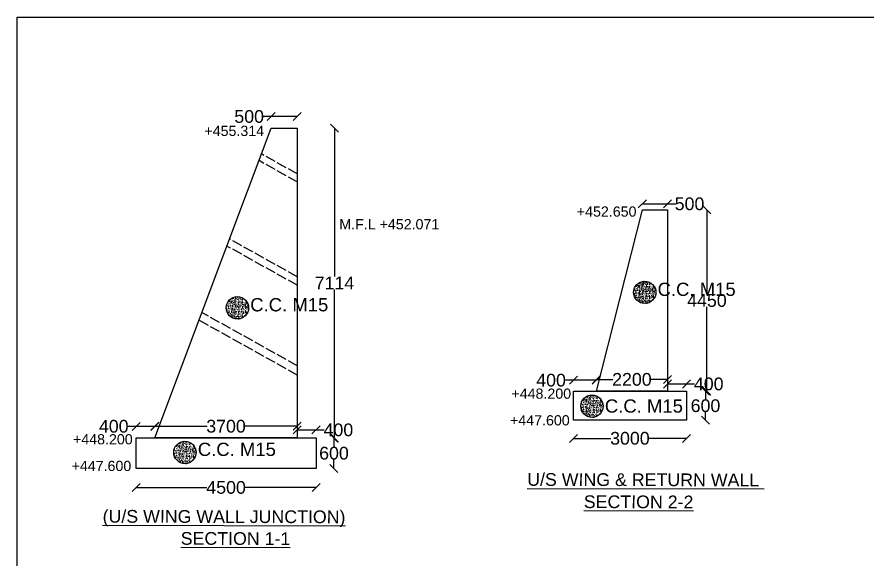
# Model space of a CAD drawing. Header units: millimetres. Extents: x 5124 to 6568637, y 2311 to 91879094.
# Drawn here: x 3786690 to 3796725, y 45951084 to 45957488 of the extents above; entities that cross this region are included whole.
import ezdxf

# ---------------------------------------------------------------- set-up
doc = ezdxf.new("R2010")
doc.units = ezdxf.units.MM
doc.header["$MEASUREMENT"] = 0
doc.linetypes.add('ACAD_ISO02W100', pattern=[15, 12, -3])
for name, color, linetype in [('DIMENSION', 7, 'Continuous'), ('DRAWING', 7, 'Continuous'), ('TEXT', 7, 'Continuous')]:
    doc.layers.add(name, color=color, linetype=linetype)
doc.styles.get("Standard").update_dxf_attribs({"font": 'arial.ttf', "height": 150})
doc.dimstyles.get("Standard").update_dxf_attribs({"dimtxt": 200, "dimasz": 110, "dimexe": 0.18, "dimexo": 0.0625, "dimgap": 0.09, "dimtad": 0, "dimtih": 1, "dimtoh": 1, "dimdec": 0, "dimzin": 0, "dimdsep": 46, "dimtxsty": 'Standard', "dimblk": 'OBLIQUE', "dimcen": 0.09, "dimse1": 1, "dimse2": 1, "dimadec": 0, "dimazin": 0, "dimtfac": 1, "dimtdec": 0, "dimtofl": 0, "dimtmove": 0, "dimatfit": 3, "dimfxl": 1, "dimtolj": 1, "dimtzin": 0, "dimarcsym": 0})

# ---------------------------------------------------------------- blocks, each defined once
blk = doc.blocks.new('_Oblique')
at = {"color": 0, "linetype": 'ByBlock', "lineweight": -2}
blk.add_line((-0.5, -0.5), (0.5, 0.5), dxfattribs=at)
blk = doc.blocks.new('*D90')
at = {"layer": 'Defpoints', "color": 0, "transparency": 16777216}
for p in [(3789688, 45956314), (3789688, 45956178), (3789995, 45956178)]:
    blk.add_point(p, dxfattribs=at)
at = {"layer": 'DIMENSION', "color": 0, "lineweight": -2, "transparency": 16777216}
for p, q in [((3789688, 45956314), (3789594, 45956314)), ((3789995, 45956314), (3789688, 45956314))]:
    blk.add_line(p, q, dxfattribs=at)
at = {"layer": 'DIMENSION', "color": 0, "lineweight": -2, "transparency": 16777216, "xscale": 95, "yscale": 95, "zscale": 95, "rotation": 180}
blk.add_blockref('_Oblique', (3789688, 45956314), dxfattribs=at)
at = {"layer": 'DIMENSION', "color": 0, "lineweight": -2, "transparency": 16777216, "xscale": 95, "yscale": 95, "zscale": 95}
blk.add_blockref('_Oblique', (3789995, 45956314), dxfattribs=at)
at = {"layer": 'DIMENSION', "color": 0, "transparency": 16777216, "insert": (3789428, 45956314), "char_height": 150, "attachment_point": 5}
blk.add_mtext('\\A1;500', dxfattribs=at)
blk = doc.blocks.new('*D91')
at = {"layer": 'Defpoints', "color": 0, "transparency": 16777216}
for p in [(3789995, 45956178), (3789995, 45952523), (3790434, 45952523)]:
    blk.add_point(p, dxfattribs=at)
at = {"layer": 'DIMENSION', "color": 0, "lineweight": -2, "transparency": 16777216}
for p, q in [((3790434, 45956178), (3790434, 45954426)), ((3790434, 45952523), (3790434, 45954275))]:
    blk.add_line(p, q, dxfattribs=at)
at = {"layer": 'DIMENSION', "color": 0, "lineweight": -2, "transparency": 16777216, "xscale": 95, "yscale": 95, "zscale": 95}
for p, rotation in [((3790434, 45956178), 90), ((3790434, 45952523), 270)]:
    blk.add_blockref('_Oblique', p, dxfattribs=dict(at, rotation=rotation))
at = {"layer": 'DIMENSION', "color": 0, "transparency": 16777216, "insert": (3790434, 45954351), "char_height": 150, "attachment_point": 5}
blk.add_mtext('\\A1;7114', dxfattribs=at)
blk = doc.blocks.new('*D92')
at = {"layer": 'Defpoints', "color": 0, "transparency": 16777216}
for p in [(3790216, 45952523), (3790216, 45952162), (3790428, 45952162)]:
    blk.add_point(p, dxfattribs=at)
at = {"layer": 'DIMENSION', "color": 0, "lineweight": -2, "transparency": 16777216}
for p, q in [((3790428, 45952523), (3790428, 45952419)), ((3790428, 45952162), (3790428, 45952266))]:
    blk.add_line(p, q, dxfattribs=at)
at = {"layer": 'DIMENSION', "color": 0, "lineweight": -2, "transparency": 16777216, "xscale": 95, "yscale": 95, "zscale": 95}
for p, rotation in [((3790428, 45952523), 90), ((3790428, 45952162), 270)]:
    blk.add_blockref('_Oblique', p, dxfattribs=dict(at, rotation=rotation))
at = {"layer": 'DIMENSION', "color": 0, "transparency": 16777216, "insert": (3790428, 45952343), "char_height": 150, "attachment_point": 5}
blk.add_mtext('\\A1;600', dxfattribs=at)
blk = doc.blocks.new('*D93')
at = {"layer": 'Defpoints', "color": 0, "transparency": 16777216}
for p in [(3788095, 45952162.5), (3790216.5, 45952162.5), (3790216.5, 45951939)]:
    blk.add_point(p, dxfattribs=at)
at = {"layer": 'DIMENSION', "color": 0, "lineweight": -2, "transparency": 16777216}
for p, q in [((3788095, 45951939), (3788928.920573, 45951939)), ((3790216.5, 45951939), (3789382.579427, 45951939))]:
    blk.add_line(p, q, dxfattribs=at)
at = {"layer": 'DIMENSION', "color": 0, "lineweight": -2, "transparency": 16777216, "xscale": 95, "yscale": 95, "zscale": 95, "rotation": 180}
blk.add_blockref('_Oblique', (3788095, 45951939), dxfattribs=at)
at = {"layer": 'DIMENSION', "color": 0, "lineweight": -2, "transparency": 16777216, "xscale": 95, "yscale": 95, "zscale": 95}
blk.add_blockref('_Oblique', (3790216.5, 45951939), dxfattribs=at)
at = {"layer": 'DIMENSION', "color": 0, "transparency": 16777216, "insert": (3789155.75, 45951939), "char_height": 150, "attachment_point": 5}
blk.add_mtext('\\A1;4500', dxfattribs=at)
blk = doc.blocks.new('*D94')
at = {"layer": 'Defpoints', "color": 0, "transparency": 16777216}
for p in [(3790216, 45952618), (3789995, 45952523), (3790216, 45952523)]:
    blk.add_point(p, dxfattribs=at)
at = {"layer": 'DIMENSION', "color": 0, "lineweight": -2, "transparency": 16777216}
for p, q in [((3789995, 45952618), (3790216, 45952618)), ((3790216, 45952618), (3790312, 45952618))]:
    blk.add_line(p, q, dxfattribs=at)
at = {"layer": 'DIMENSION', "color": 0, "lineweight": -2, "transparency": 16777216, "xscale": 95, "yscale": 95, "zscale": 95, "rotation": 180}
blk.add_blockref('_Oblique', (3789995, 45952618), dxfattribs=at)
at = {"layer": 'DIMENSION', "color": 0, "lineweight": -2, "transparency": 16777216, "xscale": 95, "yscale": 95, "zscale": 95}
blk.add_blockref('_Oblique', (3790216, 45952618), dxfattribs=at)
at = {"layer": 'DIMENSION', "color": 0, "transparency": 16777216, "insert": (3790480, 45952618), "char_height": 150, "attachment_point": 5}
blk.add_mtext('\\A1;400', dxfattribs=at)
blk = doc.blocks.new('*D95')
at = {"layer": 'Defpoints', "color": 0, "transparency": 16777216}
for p in [(3788315, 45952661), (3788315, 45952523), (3789995, 45952523)]:
    blk.add_point(p, dxfattribs=at)
at = {"layer": 'DIMENSION', "color": 0, "lineweight": -2, "transparency": 16777216}
for p, q in [((3788315, 45952661), (3788931.24015, 45952661)), ((3789995, 45952661), (3789378.75985, 45952661))]:
    blk.add_line(p, q, dxfattribs=at)
at = {"layer": 'DIMENSION', "color": 0, "lineweight": -2, "transparency": 16777216, "xscale": 95, "yscale": 95, "zscale": 95, "rotation": 180}
blk.add_blockref('_Oblique', (3788315, 45952661), dxfattribs=at)
at = {"layer": 'DIMENSION', "color": 0, "lineweight": -2, "transparency": 16777216, "xscale": 95, "yscale": 95, "zscale": 95}
blk.add_blockref('_Oblique', (3789995, 45952661), dxfattribs=at)
at = {"layer": 'DIMENSION', "color": 0, "transparency": 16777216, "insert": (3789155, 45952661), "char_height": 150, "attachment_point": 5}
blk.add_mtext('\\A1;3700', dxfattribs=at)
blk = doc.blocks.new('*D96')
at = {"layer": 'Defpoints', "color": 0, "transparency": 16777216}
for p in [(3788095, 45952660), (3788095, 45952523), (3788315, 45952523)]:
    blk.add_point(p, dxfattribs=at)
at = {"layer": 'DIMENSION', "color": 0, "lineweight": -2, "transparency": 16777216}
for p, q in [((3788095, 45952660), (3788000, 45952660)), ((3788315, 45952660), (3788095, 45952660))]:
    blk.add_line(p, q, dxfattribs=at)
at = {"layer": 'DIMENSION', "color": 0, "lineweight": -2, "transparency": 16777216, "xscale": 95, "yscale": 95, "zscale": 95, "rotation": 180}
blk.add_blockref('_Oblique', (3788095, 45952660), dxfattribs=at)
at = {"layer": 'DIMENSION', "color": 0, "lineweight": -2, "transparency": 16777216, "xscale": 95, "yscale": 95, "zscale": 95}
blk.add_blockref('_Oblique', (3788315, 45952660), dxfattribs=at)
at = {"layer": 'DIMENSION', "color": 0, "transparency": 16777216, "insert": (3787831, 45952660), "char_height": 150, "attachment_point": 5}
blk.add_mtext('\\A1;400', dxfattribs=at)
blk = doc.blocks.new('*D97')
at = {"layer": 'Defpoints', "color": 0, "transparency": 16777216}
for p in [(3793252, 45952732), (3794583.5, 45952732), (3794583.5, 45952518.5)]:
    blk.add_point(p, dxfattribs=at)
at = {"layer": 'DIMENSION', "color": 0, "lineweight": -2, "transparency": 16777216}
for p, q in [((3793252, 45952518.5), (3793693.99015, 45952518.5)), ((3794583.5, 45952518.5), (3794141.50985, 45952518.5))]:
    blk.add_line(p, q, dxfattribs=at)
at = {"layer": 'DIMENSION', "color": 0, "lineweight": -2, "transparency": 16777216, "xscale": 95, "yscale": 95, "zscale": 95, "rotation": 180}
blk.add_blockref('_Oblique', (3793252, 45952518.5), dxfattribs=at)
at = {"layer": 'DIMENSION', "color": 0, "lineweight": -2, "transparency": 16777216, "xscale": 95, "yscale": 95, "zscale": 95}
blk.add_blockref('_Oblique', (3794583.5, 45952518.5), dxfattribs=at)
at = {"layer": 'DIMENSION', "color": 0, "transparency": 16777216, "insert": (3793917.75, 45952518.5), "char_height": 150, "attachment_point": 5}
blk.add_mtext('\\A1;3000', dxfattribs=at)
blk = doc.blocks.new('*D98')
at = {"layer": 'Defpoints', "color": 0, "transparency": 16777216}
for p in [(3794584, 45953074), (3794584, 45952732), (3794809, 45952732)]:
    blk.add_point(p, dxfattribs=at)
at = {"layer": 'DIMENSION', "color": 0, "lineweight": -2, "transparency": 16777216}
for p, q in [((3794809, 45953074), (3794809, 45952980)), ((3794809, 45952732), (3794809, 45952826))]:
    blk.add_line(p, q, dxfattribs=at)
at = {"layer": 'DIMENSION', "color": 0, "lineweight": -2, "transparency": 16777216, "xscale": 95, "yscale": 95, "zscale": 95}
for p, rotation in [((3794809, 45953074), 90), ((3794809, 45952732), 270)]:
    blk.add_blockref('_Oblique', p, dxfattribs=dict(at, rotation=rotation))
at = {"layer": 'DIMENSION', "color": 0, "transparency": 16777216, "insert": (3794809, 45952903), "char_height": 150, "attachment_point": 5}
blk.add_mtext('\\A1;600', dxfattribs=at)
blk = doc.blocks.new('*D99')
at = {"layer": 'Defpoints', "color": 0, "transparency": 16777216}
for p in [(3794584, 45953160), (3794360, 45953074), (3794584, 45953074)]:
    blk.add_point(p, dxfattribs=at)
at = {"layer": 'DIMENSION', "color": 0, "lineweight": -2, "transparency": 16777216}
for p, q in [((3794360, 45953160), (3794584, 45953160)), ((3794584, 45953160), (3794678, 45953160))]:
    blk.add_line(p, q, dxfattribs=at)
at = {"layer": 'DIMENSION', "color": 0, "lineweight": -2, "transparency": 16777216, "xscale": 95, "yscale": 95, "zscale": 95, "rotation": 180}
blk.add_blockref('_Oblique', (3794360, 45953160), dxfattribs=at)
at = {"layer": 'DIMENSION', "color": 0, "lineweight": -2, "transparency": 16777216, "xscale": 95, "yscale": 95, "zscale": 95}
blk.add_blockref('_Oblique', (3794584, 45953160), dxfattribs=at)
at = {"layer": 'DIMENSION', "color": 0, "transparency": 16777216, "insert": (3794847, 45953160), "char_height": 150, "attachment_point": 5}
blk.add_mtext('\\A1;400', dxfattribs=at)
blk = doc.blocks.new('*D100')
at = {"layer": 'Defpoints', "color": 0, "transparency": 16777216}
for p in [(3793522.5, 45953213.5), (3793522.5, 45953074), (3794360, 45953074)]:
    blk.add_point(p, dxfattribs=at)
at = {"layer": 'DIMENSION', "color": 0, "lineweight": -2, "transparency": 16777216}
for p, q in [((3793522.5, 45953213.5), (3793716.16, 45953213.5)), ((3794360, 45953213.5), (3794166.34, 45953213.5))]:
    blk.add_line(p, q, dxfattribs=at)
at = {"layer": 'DIMENSION', "color": 0, "lineweight": -2, "transparency": 16777216, "xscale": 95, "yscale": 95, "zscale": 95, "rotation": 180}
blk.add_blockref('_Oblique', (3793522.5, 45953213.5), dxfattribs=at)
at = {"layer": 'DIMENSION', "color": 0, "lineweight": -2, "transparency": 16777216, "xscale": 95, "yscale": 95, "zscale": 95}
blk.add_blockref('_Oblique', (3794360, 45953213.5), dxfattribs=at)
at = {"layer": 'DIMENSION', "color": 0, "transparency": 16777216, "insert": (3793941.25, 45953213.5), "char_height": 150, "attachment_point": 5}
blk.add_mtext('\\A1;2200', dxfattribs=at)
blk = doc.blocks.new('*D101')
at = {"layer": 'Defpoints', "color": 0, "transparency": 16777216}
for p in [(3793252, 45953204), (3793252, 45953074), (3793522, 45953074)]:
    blk.add_point(p, dxfattribs=at)
at = {"layer": 'DIMENSION', "color": 0, "lineweight": -2, "transparency": 16777216}
for p, q in [((3793252, 45953204), (3793157, 45953204)), ((3793522, 45953204), (3793252, 45953204))]:
    blk.add_line(p, q, dxfattribs=at)
at = {"layer": 'DIMENSION', "color": 0, "lineweight": -2, "transparency": 16777216, "xscale": 95, "yscale": 95, "zscale": 95, "rotation": 180}
blk.add_blockref('_Oblique', (3793252, 45953204), dxfattribs=at)
at = {"layer": 'DIMENSION', "color": 0, "lineweight": -2, "transparency": 16777216, "xscale": 95, "yscale": 95, "zscale": 95}
blk.add_blockref('_Oblique', (3793522, 45953204), dxfattribs=at)
at = {"layer": 'DIMENSION', "color": 0, "transparency": 16777216, "insert": (3792988, 45953204), "char_height": 150, "attachment_point": 5}
blk.add_mtext('\\A1;400', dxfattribs=at)
blk = doc.blocks.new('*D102')
at = {"layer": 'Defpoints', "color": 0, "transparency": 16777216}
for p in [(3794064, 45955215), (3794360, 45955284), (3794360, 45955215)]:
    blk.add_point(p, dxfattribs=at)
at = {"layer": 'DIMENSION', "color": 0, "lineweight": -2, "transparency": 16777216}
for p, q in [((3794064, 45955284), (3794360, 45955284)), ((3794360, 45955284), (3794455, 45955284))]:
    blk.add_line(p, q, dxfattribs=at)
at = {"layer": 'DIMENSION', "color": 0, "lineweight": -2, "transparency": 16777216, "xscale": 95, "yscale": 95, "zscale": 95, "rotation": 180}
blk.add_blockref('_Oblique', (3794064, 45955284), dxfattribs=at)
at = {"layer": 'DIMENSION', "color": 0, "lineweight": -2, "transparency": 16777216, "xscale": 95, "yscale": 95, "zscale": 95}
blk.add_blockref('_Oblique', (3794360, 45955284), dxfattribs=at)
at = {"layer": 'DIMENSION', "color": 0, "transparency": 16777216, "insert": (3794621, 45955284), "char_height": 150, "attachment_point": 5}
blk.add_mtext('\\A1;500', dxfattribs=at)
blk = doc.blocks.new('*D103')
at = {"layer": 'Defpoints', "color": 0, "transparency": 16777216}
for p in [(3794360, 45955215), (3794360, 45953074), (3794826, 45953074)]:
    blk.add_point(p, dxfattribs=at)
at = {"layer": 'DIMENSION', "color": 0, "lineweight": -2, "transparency": 16777216}
for p, q in [((3794826, 45955215), (3794826, 45954221)), ((3794826, 45953074), (3794826, 45954068))]:
    blk.add_line(p, q, dxfattribs=at)
at = {"layer": 'DIMENSION', "color": 0, "lineweight": -2, "transparency": 16777216, "xscale": 95, "yscale": 95, "zscale": 95}
for p, rotation in [((3794826, 45955215), 90), ((3794826, 45953074), 270)]:
    blk.add_blockref('_Oblique', p, dxfattribs=dict(at, rotation=rotation))
at = {"layer": 'DIMENSION', "color": 0, "transparency": 16777216, "insert": (3794826, 45954144), "char_height": 150, "attachment_point": 5}
blk.add_mtext('\\A1;4450', dxfattribs=at)

msp = doc.modelspace()

# ---------------------------------------------------------------- hatches: boundary and pattern name
at = {"layer": 'DRAWING'}
h = msp.add_hatch(dxfattribs=at)
h.set_pattern_fill('AR-CONC,_O', color=256, scale=7.806132)
h.set_pattern_definition([(50, (1112869.74, 10076703.815), (55.99027325, -4.898514193), [5.85459865, -64.40058511]), (355, (1112869.74, 10076703.815), (-10.8311116, 58.7171073), [4.68367892, -51.520468085]), (100.4514, (1112874.404, 10076703.407), (45.15920324, 53.81855746), [4.97564307, -54.73207546]), (46.1842, (1112869.74, 10076719.43), (83.31023998, -12.92063196), [8.78189797, -96.60087766]), (96.6356, (1112876.68, 10076718.35), (72.96100014, 76.04092224), [7.46346484, -82.09810008]), (351.1842, (1112869.74, 10076719.43), (72.96094078, 76.04097923), [7.02551838, -77.28070213]), (21, (1112877.545, 10076715.524), (46.59534959, -31.42896016), [5.85459865, -64.40058511]), (326, (1112877.545, 10076715.524), (18.99351484, 56.60616629), [4.68367892, -51.520468085]), (71.4514, (1112881.43, 10076712.905), (65.588883515, 25.17715479), [4.97564307, -54.73207546]), (37.5, (1112869.739, 10076703.815), (0.9492143, 25.986132079), [0, -50.895977563, 0, -52.301081238, 0, -51.715621373]), (7.5, (1112869.739, 10076703.815), (20.535554103, 30.788296991), [0, -29.819422437, 0, -49.725057833, 0, -19.710482108]), (327.5, (1112852.33, 10076703.815), (41.670881494, -1.760662954), [0, -19.51532882, 0, -60.88782592, 0, -80.793461315]), (317.5, (1112844.525, 10076703.815), (45.524279432, 7.814326587), [0, -25.369927466, 0, -40.435761315, 0, -57.37506673])])
h.paths.add_polyline_path([(3793960, 45954240.7, 1), (3794224.3, 45954240.7, 1)])
h = msp.add_hatch(dxfattribs=at)
h.set_pattern_fill('AR-CONC,_O', color=256, scale=7.806132)
h.set_pattern_definition([(50, (1108066.24, 10076521.817), (55.99027325, -4.898514193), [5.85459865, -64.40058511]), (355, (1108066.24, 10076521.82), (-10.8311116, 58.7171073), [4.68367892, -51.520468085]), (100.4514, (1108070.904, 10076521.41), (45.15920324, 53.81855746), [4.97564307, -54.73207546]), (46.1842, (1108066.24, 10076537.43), (83.31023998, -12.92063196), [8.78189797, -96.60087766]), (96.6356, (1108073.18, 10076536.35), (72.96100014, 76.04092224), [7.46346484, -82.09810008]), (351.1842, (1108066.24, 10076537.43), (72.96094078, 76.04097923), [7.02551838, -77.28070213]), (21, (1108074.044, 10076533.526), (46.59534959, -31.42896016), [5.85459865, -64.40058511]), (326, (1108074.044, 10076533.526), (18.99351484, 56.60616629), [4.68367892, -51.520468085]), (71.4514, (1108077.93, 10076530.91), (65.588883515, 25.17715479), [4.97564307, -54.73207546]), (37.5, (1108066.238, 10076521.817), (0.9492143, 25.986132079), [0, -50.895977563, 0, -52.301081238, 0, -51.715621373]), (7.5, (1108066.238, 10076521.817), (20.535554103, 30.788296991), [0, -29.819422437, 0, -49.725057833, 0, -19.710482108]), (327.5, (1108048.83, 10076521.817), (41.670881494, -1.760662954), [0, -19.51532882, 0, -60.88782592, 0, -80.793461315]), (317.5, (1108041.024, 10076521.817), (45.524279432, 7.814326587), [0, -25.369927466, 0, -40.435761315, 0, -57.37506673])])
h.paths.add_polyline_path([(3789156.5, 45954058.7, 1), (3789420.8, 45954058.7, 1)])
h = msp.add_hatch(dxfattribs=at)
h.set_pattern_fill('AR-CONC,_O', color=256, scale=7.806132)
h.set_pattern_definition([(50, (1112248.24, 10075360.315), (55.99027325, -4.898514193), [5.85459865, -64.40058511]), (355, (1112248.24, 10075360.315), (-10.8311116, 58.7171073), [4.68367892, -51.520468085]), (100.4514, (1112252.904, 10075359.907), (45.15920324, 53.81855746), [4.97564307, -54.73207546]), (46.1842, (1112248.24, 10075375.93), (83.31023998, -12.92063196), [8.78189797, -96.60087766]), (96.6356, (1112255.18, 10075374.85), (72.96100014, 76.04092224), [7.46346484, -82.09810008]), (351.1842, (1112248.24, 10075375.93), (72.96094078, 76.04097923), [7.02551838, -77.28070213]), (21, (1112256.045, 10075372.024), (46.59534959, -31.42896016), [5.85459865, -64.40058511]), (326, (1112256.045, 10075372.024), (18.99351484, 56.60616629), [4.68367892, -51.520468085]), (71.4514, (1112259.93, 10075369.405), (65.588883515, 25.17715479), [4.97564307, -54.73207546]), (37.5, (1112248.239, 10075360.315), (0.9492143, 25.986132079), [0, -50.895977563, 0, -52.301081238, 0, -51.715621373]), (7.5, (1112248.239, 10075360.315), (20.535554103, 30.788296991), [0, -29.819422437, 0, -49.725057833, 0, -19.710482108]), (327.5, (1112230.83, 10075360.315), (41.670881494, -1.760662954), [0, -19.51532882, 0, -60.88782592, 0, -80.793461315]), (317.5, (1112223.025, 10075360.315), (45.524279432, 7.814326587), [0, -25.369927466, 0, -40.435761315, 0, -57.37506673])])
h.paths.add_polyline_path([(3793338.5, 45952897.2, 1), (3793602.8, 45952897.2, 1)])
h = msp.add_hatch(dxfattribs=at)
h.set_pattern_fill('AR-CONC,_O', color=256, scale=7.806132)
h.set_pattern_definition([(50, (1107448.24, 10074816.317), (55.99027325, -4.898514193), [5.85459865, -64.40058511]), (355, (1107448.24, 10074816.32), (-10.8311116, 58.7171073), [4.68367892, -51.520468085]), (100.4514, (1107452.904, 10074815.91), (45.15920324, 53.81855746), [4.97564307, -54.73207546]), (46.1842, (1107448.24, 10074831.93), (83.31023998, -12.92063196), [8.78189797, -96.60087766]), (96.6356, (1107455.18, 10074830.85), (72.96100014, 76.04092224), [7.46346484, -82.09810008]), (351.1842, (1107448.24, 10074831.93), (72.96094078, 76.04097923), [7.02551838, -77.28070213]), (21, (1107456.044, 10074828.026), (46.59534959, -31.42896016), [5.85459865, -64.40058511]), (326, (1107456.044, 10074828.026), (18.99351484, 56.60616629), [4.68367892, -51.520468085]), (71.4514, (1107459.93, 10074825.41), (65.588883515, 25.17715479), [4.97564307, -54.73207546]), (37.5, (1107448.238, 10074816.317), (0.9492143, 25.986132079), [0, -50.895977563, 0, -52.301081238, 0, -51.715621373]), (7.5, (1107448.238, 10074816.317), (20.535554103, 30.788296991), [0, -29.819422437, 0, -49.725057833, 0, -19.710482108]), (327.5, (1107430.83, 10074816.317), (41.670881494, -1.760662954), [0, -19.51532882, 0, -60.88782592, 0, -80.793461315]), (317.5, (1107423.024, 10074816.317), (45.524279432, 7.814326587), [0, -25.369927466, 0, -40.435761315, 0, -57.37506673])])
h.paths.add_polyline_path([(3788538.5, 45952353.2, 1), (3788802.8, 45952353.2, 1)])

# ---------------------------------------------------------------- linework, layer by layer
for points in [[(3786690.5, 45957488), (3808787, 45957488), (3808787, 45942158), (3786690.5, 45942158)], [(3789995, 45952523), (3788315, 45952523), (3789688.5, 45956178.5), (3789995, 45956178.5)], [(3794360, 45953074), (3793522.5, 45953074), (3794064.5, 45955215), (3794360, 45955215)], [(3793252, 45953074), (3794583.5, 45953074), (3794583.5, 45952732), (3793252, 45952732)], [(3788095, 45952523), (3790216.5, 45952523), (3790216.5, 45952162.5), (3788095, 45952162.5)]]:
    msp.add_lwpolyline(points, close=True, dxfattribs=at)
at = {"layer": 'DRAWING', "linetype": 'ACAD_ISO02W100', "ltscale": 10}
for points in [[(3789995, 45955542.5), (3789544.1, 45955794.3)], [(3789995, 45955637), (3789573.5, 45955872.4)], [(3789995, 45954424.5), (3789196.9, 45954870.1)], [(3789995, 45954324), (3789165.7, 45954787.1)], [(3789995, 45953375), (3788871, 45954002.7)], [(3789995, 45953265.5), (3788836.9, 45953912.1)]]:
    msp.add_lwpolyline(points, dxfattribs=at)
at = {"layer": 'DRAWING'}
for centre in [(3794092.2, 45954240.7), (3789288.7, 45954058.7), (3793470.7, 45952897.2), (3788670.7, 45952353.2)]:
    msp.add_circle(centre, 132.2, dxfattribs=at)

# ---------------------------------------------------------------- texts
at = {"layer": 'TEXT'}
for s, height, p in [('+455.314', 120, (3788900.4, 45956085)), ('+452.650', 120, (3793291.5, 45955133.5)), ('M.F.L +452.071', 120, (3790491.1, 45954983.9)), (' C.C. M15  ', 156.123, (3794183.3, 45954198.4)), (' C.C. M15  ', 156.123, (3789379.8, 45954016.4)), ('+448.200', 120, (3792520.8, 45952986)), (' C.C. M15  ', 156.123, (3793561.8, 45952821.9)), ('+447.600', 120, (3792504.1, 45952671.4)), ('+448.200', 120, (3787350.8, 45952448)), (' C.C. M15  ', 156.123, (3788761.8, 45952310.9)), ('+447.600', 120, (3787334.1, 45952133.4))]:
    msp.add_text(s, height=height, dxfattribs=at).set_placement(p)
for s, p in [('%%UU/S WING & RETURN WALL ', (3792706.5, 45951959)), ('%%USECTION 2-2', (3793374, 45951696.5)), ('%%U(U/S WING WALL JUNCTION)', (3787699.9, 45951524.5)), ('%%USECTION 1-1', (3788620.7, 45951263.8))]:
    msp.add_text(s, height=150, rotation=359.8588, dxfattribs=at).set_placement(p)

# ---------------------------------------------------------------- dimensions: what is measured, and where the dimension line sits
at = {"layer": 'DIMENSION'}
for base, p1, p2, text, picture, middle in [((3789688.5, 45956314), (3789995, 45956178.5), (3789688.5, 45956178.5), '500', '*D90', (3789428, 45956314)), ((3794360, 45955284.5), (3794064.5, 45955215), (3794360, 45955215), '500', '*D102', (3794620.5, 45955284.5)), ((3793252, 45953204.5), (3793522.5, 45953074), (3793252, 45953074), '400', '*D101', (3792988.4, 45953204.5)), ((3793522.5, 45953213.5), (3794360, 45953074), (3793522.5, 45953074), '2200', '*D100', (3793941.2, 45953213.5)), ((3794583.5, 45953160), (3794360, 45953074), (3794583.5, 45953074), '400', '*D99', (3794847.1, 45953160)), ((3788095, 45952660.5), (3788315, 45952523), (3788095, 45952523), '400', '*D96', (3787831.4, 45952660.5)), ((3788315, 45952661), (3789995, 45952523), (3788315, 45952523), '3700', '*D95', (3789155, 45952661)), ((3790216.5, 45952618), (3789995, 45952523), (3790216.5, 45952523), '400', '*D94', (3790480.1, 45952618)), ((3794583.5, 45952518.5), (3793252, 45952732), (3794583.5, 45952732), '3000', '*D97', (3793917.8, 45952518.5)), ((3790216.5, 45951939), (3788095, 45952162.5), (3790216.5, 45952162.5), '4500', '*D93', (3789155.8, 45951939))]:
    dim = msp.add_linear_dim(base=base, p1=p1, p2=p2, text=text, dimstyle='Standard', override={"dimasz": 95, "dimfxl": 2000, "dimarcsym": 1}, dxfattribs=at)
    dim.commit()
    dim.dimension.update_dxf_attribs({"geometry": picture, "text_midpoint": middle})
for base, p1, p2, text, picture, middle in [((3790434.5, 45952523), (3789995, 45956178.5), (3789995, 45952523), '7114', '*D91', (3790434.5, 45954350.8)), ((3794826, 45953074), (3794360, 45955215), (3794360, 45953074), '4450', '*D103', (3794826, 45954144.5)), ((3794809, 45952732), (3794583.5, 45953074), (3794583.5, 45952732), '600', '*D98', (3794809, 45952903)), ((3790428, 45952162.5), (3790216.5, 45952523), (3790216.5, 45952162.5), '600', '*D92', (3790428, 45952342.8))]:
    dim = msp.add_linear_dim(base=base, p1=p1, p2=p2, angle=90, text=text, dimstyle='Standard', override={"dimasz": 95, "dimfxl": 2000, "dimarcsym": 1}, dxfattribs=at)
    dim.commit()
    dim.dimension.update_dxf_attribs({"geometry": picture, "text_midpoint": middle})

doc.saveas('drawing.dxf')
